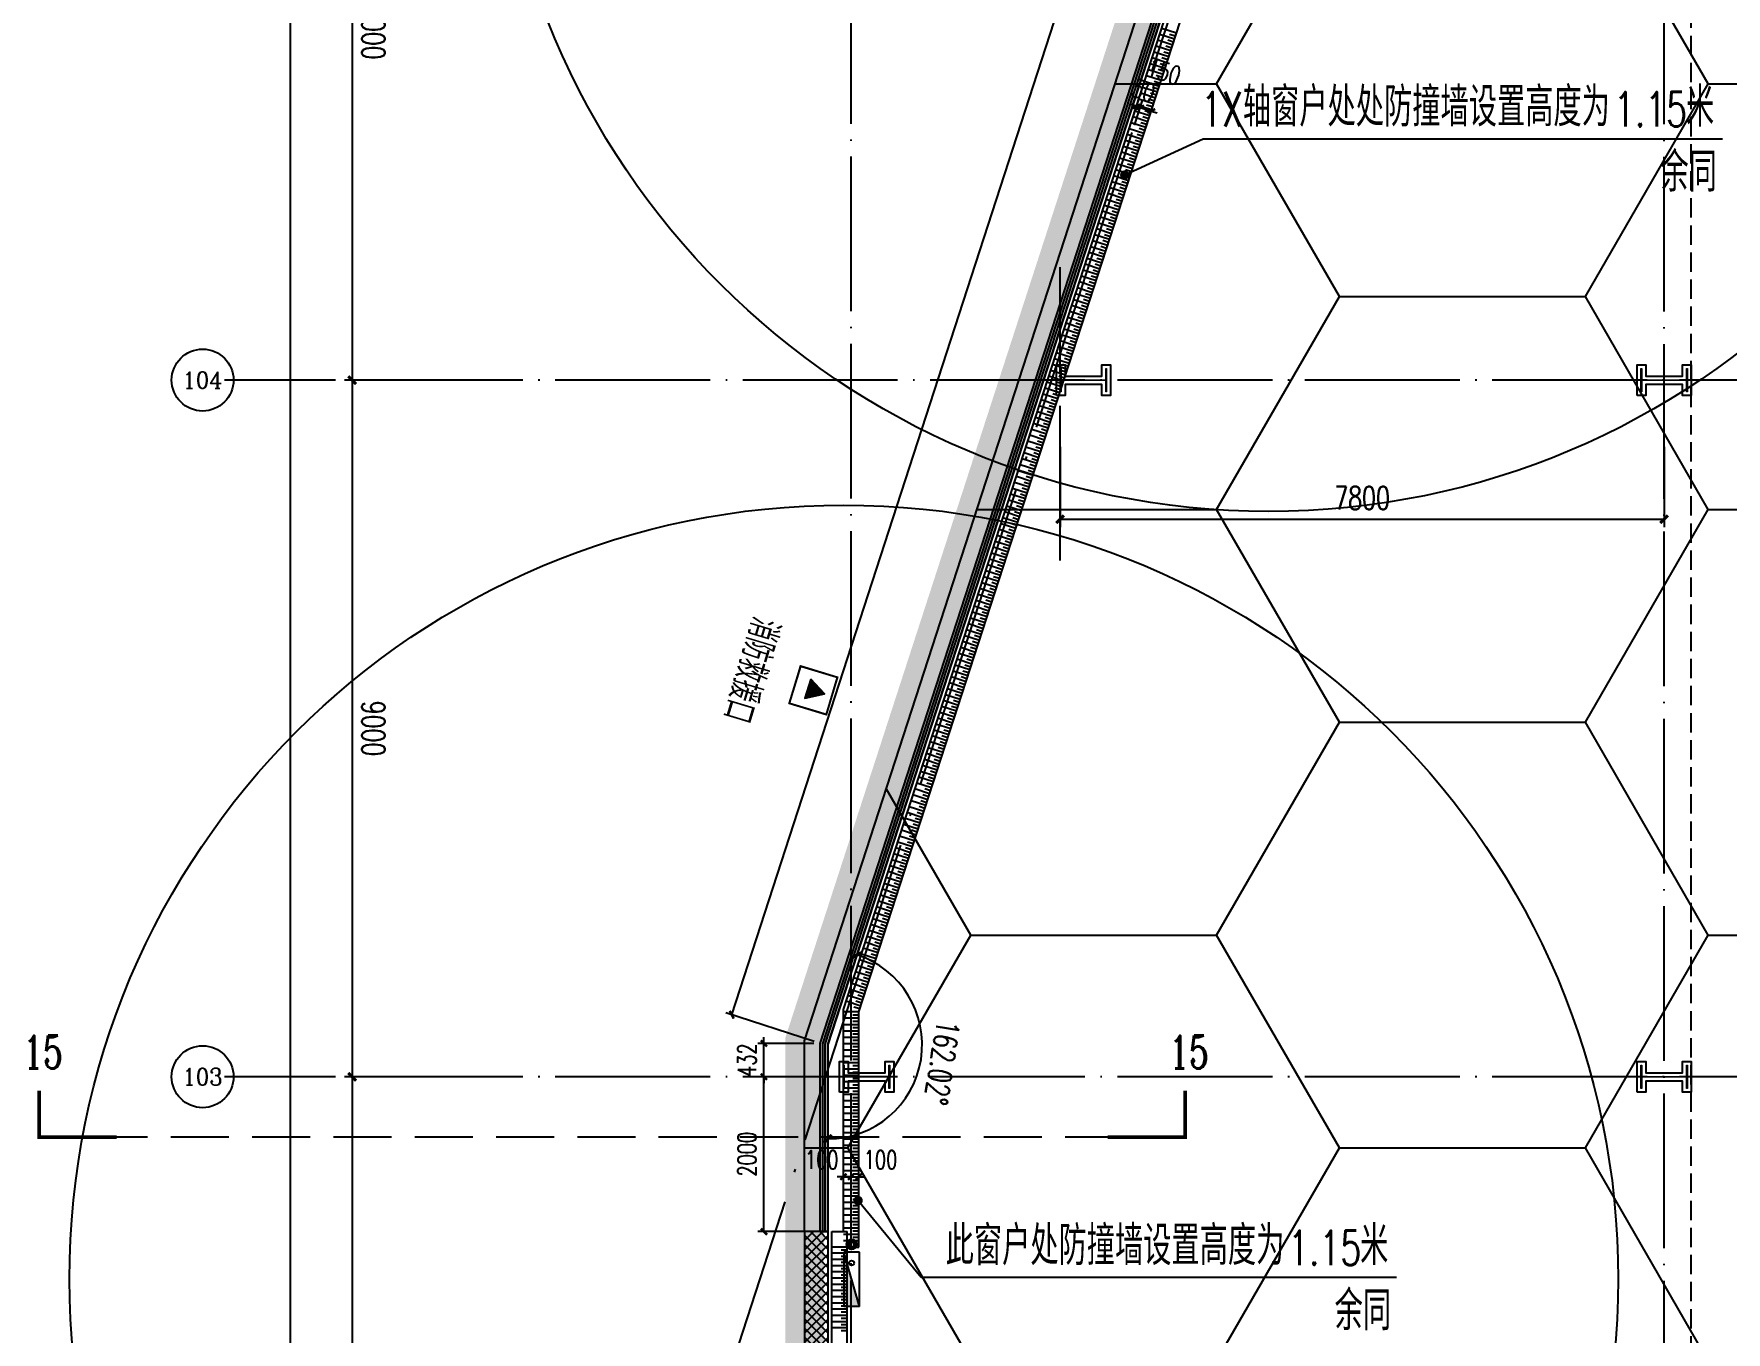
# Model space of a CAD drawing. Extents: x -821772 to -21949, y 506164 to 1049594.
# Drawn here: x -264509 to -242653, y 756522 to 773294 of the extents above; entities that cross this region are included whole.
import ezdxf
from ezdxf.enums import TextEntityAlignment as Align
from ezdxf.xclip import XClip

# ---------------------------------------------------------------- set-up
doc = ezdxf.new("R2010")
doc.units = 0
doc.header["$LTSCALE"] = 1000
doc.header["$MEASUREMENT"] = 0
doc.header["$XCLIPFRAME"] = 2
for name, pattern in [('10平面20250807_t3$0$DASH', [0.35, 0.25, -0.1]), ('10平面20250807_t3$0$DOTE', [2.42, 2, -0.2, 0.02, -0.2]), ('DASH', [0.35, 0.25, -0.1])]:
    doc.linetypes.add(name, pattern=pattern)
doc.layers.get('Defpoints').update_dxf_attribs({"color": 210})
for name, color, linetype, lineweight in [('1-防火分区线', 201, 'DASH', 50), ('10平面20250807_t3$0$LG-ZF消防', 1, 'Continuous', 60), ('10平面20250807_t3$0$S-col', 8, 'Continuous', 0)]:
    doc.layers.add(name, color=color, linetype=linetype, lineweight=lineweight)
for name, color, linetype in [('10平面20250807_t3$0$99平面图例外参$0$A-HATCH-2', 8, 'Continuous'), ('10平面20250807_t3$0$A-AXIS-D', 8, 'Continuous'), ('10平面20250807_t3$0$A-AXIS-DOTE', 8, '10平面20250807_t3$0$DOTE'), ('10平面20250807_t3$0$A-AXIS-DP', 8, 'Continuous'), ('10平面20250807_t3$0$A-HATCH-2', 8, 'Continuous'), ('10平面20250807_t3$0$A-LIN-V', 8, 'Continuous'), ('10平面20250807_t3$0$A-TEXT', 8, 'Continuous'), ('10平面20250807_t3$0$A-WINDOW', 8, 'Continuous'), ('10平面20250807_t3$0$AS-WALL', 8, 'Continuous'), ('10平面20250807_t3$0$AS-结构边线层', 8, 'Continuous'), ('10平面20250807_t3$0$DIM_SYMB', 8, 'Continuous'), ('10平面20250807_t3$0$PUB_HATCH', 8, 'Continuous'), ('10平面20250807_t3$0$PUB_TEXT', 8, 'Continuous'), ('10平面20250807_t3$0$RP-N2-01$0$$0$A-WIND-J', 8, 'Continuous'), ('10平面20250807_t3$0$RP-N2-01$0$A-WIND-J', 8, 'Continuous'), ('10平面20250807_t3$0$SB_ZF消火栓', 10, 'Continuous'), ('10平面20250807_t3$0$建-墙-幕', 8, 'Continuous'), ('PUB_HATCH', 8, 'Continuous')]:
    doc.layers.add(name, color=color, linetype=linetype)
doc.styles.add('10平面20250807_t3$0$_TCH_AXIS', font='COMPLEX', dxfattribs={"bigfont": 'GBCBIG'})
doc.styles.add('10平面20250807_t3$0$_TCH_DIM', font='SIMPLEX', dxfattribs={"bigfont": 'GBCBIG'})
doc.styles.add('10平面20250807_t3$0$_TCH_DIM_T3', font='SIMPLEX', dxfattribs={"width": 0.705882, "bigfont": 'GBCBIG'})
doc.styles.add('10平面20250807_t3$0$_TCH_LABEL', font='COMPLEX', dxfattribs={"bigfont": 'GBCBIG'})
doc.dimstyles.new('10平面20250807_t3$0$_TCH_ARCH&&100', dxfattribs={"dimtxt": 297.5, "dimasz": 100, "dimexe": 100, "dimexo": 100, "dimgap": 126.25, "dimtad": 1, "dimdec": 0, "dimzin": 0, "dimdsep": 46, "dimtxsty": '10平面20250807_t3$0$_TCH_DIM_T3', "dimblk": '10平面20250807_t3$0$_ArchTick', "dimcen": 0.09, "dimclrt": 7, "dimazin": 2, "dimtfac": 1, "dimtdec": 0, "dimtix": 1, "dimtmove": 2, "dimatfit": 3, "dimfxl": 0, "dimtolj": 1, "dimtzin": 0, "dimarcsym": 0})
doc.dimstyles.new('10平面20250807_t3$0$_TCH_ARCH&&80', dxfattribs={"dimtxt": 238, "dimasz": 80, "dimexe": 80, "dimexo": 80, "dimgap": 101, "dimtad": 1, "dimdec": 0, "dimzin": 0, "dimdsep": 46, "dimtxsty": '10平面20250807_t3$0$_TCH_DIM_T3', "dimblk": '10平面20250807_t3$0$_ArchTick', "dimcen": 0.09, "dimclrt": 7, "dimazin": 2, "dimtfac": 1, "dimtdec": 0, "dimtix": 1, "dimtmove": 2, "dimatfit": 3, "dimfxl": 0, "dimtolj": 1, "dimtzin": 0, "dimarcsym": 0})

# ---------------------------------------------------------------- blocks, each defined once
blk = doc.blocks.new('10平面20250807_t3$0$_ArchTick')
at = {"color": 0, "linetype": 'ByBlock', "const_width": 0.4}
blk.add_lwpolyline([(-0.5, -0.5), (0.5, 0.5)], dxfattribs=at)
blk = doc.blocks.new('*D9880')
at = {"layer": '10平面20250807_t3$0$A-AXIS-D', "color": 0, "lineweight": -2}
for p, q in [((-38704, -45000), (-39762, -45000)), ((-39662, -45000), (-39662, -54000)), ((-38704, -54000), (-39762, -54000))]:
    blk.add_line(p, q, dxfattribs=at)
at = {"layer": 'Defpoints', "color": 0}
for p in [(-38604, -45000), (-39662, -54000), (-38604, -54000)]:
    blk.add_point(p, dxfattribs=at)
at = {"layer": '10平面20250807_t3$0$A-AXIS-D', "color": 0, "lineweight": -2, "xscale": 100, "yscale": 100, "zscale": 100}
for p, rotation in [((-39662, -45000), 90), ((-39662, -54000), 270)]:
    blk.add_blockref('10平面20250807_t3$0$_ArchTick', p, dxfattribs=dict(at, rotation=rotation))
at = {"layer": '10平面20250807_t3$0$A-AXIS-D', "color": 7, "insert": (-39387, -49500), "char_height": 297.5, "attachment_point": 5, "rotation": 270, "style": '10平面20250807_t3$0$_TCH_DIM_T3'}
blk.add_mtext('\\A1;9000', dxfattribs=at)
blk = doc.blocks.new('*D9881')
at = {"layer": '10平面20250807_t3$0$A-AXIS-D', "color": 0, "lineweight": -2}
for p, q in [((-38704, -36000), (-39762, -36000)), ((-39662, -36000), (-39662, -45000)), ((-38704, -45000), (-39762, -45000))]:
    blk.add_line(p, q, dxfattribs=at)
at = {"layer": 'Defpoints', "color": 0}
for p in [(-38604, -36000), (-39662, -45000), (-38604, -45000)]:
    blk.add_point(p, dxfattribs=at)
at = {"layer": '10平面20250807_t3$0$A-AXIS-D', "color": 0, "lineweight": -2, "xscale": 100, "yscale": 100, "zscale": 100}
for p, rotation in [((-39662, -36000), 90), ((-39662, -45000), 270)]:
    blk.add_blockref('10平面20250807_t3$0$_ArchTick', p, dxfattribs=dict(at, rotation=rotation))
at = {"layer": '10平面20250807_t3$0$A-AXIS-D', "color": 7, "insert": (-39387, -40500), "char_height": 297.5, "attachment_point": 5, "rotation": 270, "style": '10平面20250807_t3$0$_TCH_DIM_T3'}
blk.add_mtext('\\A1;9000', dxfattribs=at)
blk = doc.blocks.new('*D9882')
at = {"layer": '10平面20250807_t3$0$A-AXIS-D', "color": 0, "lineweight": -2}
for p, q in [((-38704, -27000), (-39762, -27000)), ((-39662, -27000), (-39662, -36000)), ((-38704, -36000), (-39762, -36000))]:
    blk.add_line(p, q, dxfattribs=at)
at = {"layer": 'Defpoints', "color": 0}
for p in [(-38604, -27000), (-39662, -36000), (-38604, -36000)]:
    blk.add_point(p, dxfattribs=at)
at = {"layer": '10平面20250807_t3$0$A-AXIS-D', "color": 0, "lineweight": -2, "xscale": 100, "yscale": 100, "zscale": 100}
for p, rotation in [((-39662, -27000), 90), ((-39662, -36000), 270)]:
    blk.add_blockref('10平面20250807_t3$0$_ArchTick', p, dxfattribs=dict(at, rotation=rotation))
at = {"layer": '10平面20250807_t3$0$A-AXIS-D', "color": 7, "insert": (-39387, -31500), "char_height": 297.5, "attachment_point": 5, "rotation": 270, "style": '10平面20250807_t3$0$_TCH_DIM_T3'}
blk.add_mtext('\\A1;9000', dxfattribs=at)
blk = doc.blocks.new('*D10007')
at = {"layer": '10平面20250807_t3$0$A-AXIS-D', "color": 0, "lineweight": -2}
for p, q in [((-38804, 27700), (-40562, 27700)), ((-40462, 27700), (-40462, -63700)), ((-38804, -63700), (-40562, -63700))]:
    blk.add_line(p, q, dxfattribs=at)
at = {"layer": 'Defpoints', "color": 0}
for p in [(-38704, 27700), (-40462, -63700), (-38704, -63700)]:
    blk.add_point(p, dxfattribs=at)
at = {"layer": '10平面20250807_t3$0$A-AXIS-D', "color": 0, "lineweight": -2, "xscale": 100, "yscale": 100, "zscale": 100}
for p, rotation in [((-40462, 27700), 90), ((-40462, -63700), 270)]:
    blk.add_blockref('10平面20250807_t3$0$_ArchTick', p, dxfattribs=dict(at, rotation=rotation))
at = {"layer": '10平面20250807_t3$0$A-AXIS-D', "color": 7, "insert": (-40187, -18000), "char_height": 297.5, "attachment_point": 5, "rotation": 270, "style": '10平面20250807_t3$0$_TCH_DIM_T3'}
blk.add_mtext('\\A1;91400', dxfattribs=at)
blk = doc.blocks.new('*D10123')
at = {"layer": '10平面20250807_t3$0$A-AXIS-D', "color": 0, "lineweight": -2}
for p, q in [((-30518, -36860), (-30518, -37897)), ((-22718, -36860), (-22718, -37897)), ((-30518, -37797), (-22718, -37797))]:
    blk.add_line(p, q, dxfattribs=at)
at = {"layer": 'Defpoints', "color": 0}
for p in [(-30518, -36760), (-22718, -36760), (-22718, -37797)]:
    blk.add_point(p, dxfattribs=at)
at = {"layer": '10平面20250807_t3$0$A-AXIS-D', "color": 0, "lineweight": -2, "xscale": 100, "yscale": 100, "zscale": 100, "rotation": 180}
blk.add_blockref('10平面20250807_t3$0$_ArchTick', (-30518, -37797), dxfattribs=at)
at = {"layer": '10平面20250807_t3$0$A-AXIS-D', "color": 0, "lineweight": -2, "xscale": 100, "yscale": 100, "zscale": 100}
blk.add_blockref('10平面20250807_t3$0$_ArchTick', (-22718, -37797), dxfattribs=at)
at = {"layer": '10平面20250807_t3$0$A-AXIS-D', "color": 7, "insert": (-26618, -37522), "char_height": 297.5, "attachment_point": 5, "style": '10平面20250807_t3$0$_TCH_DIM_T3'}
blk.add_mtext('\\A1;7800', dxfattribs=at)
blk = doc.blocks.new('*D10128')
at = {"layer": '10平面20250807_t3$0$A-AXIS-D', "color": 0, "lineweight": -2}
blk.add_arc((-33518, -44584), 1218, 270, 72.0237, dxfattribs=at)
at = {"layer": 'Defpoints', "color": 0}
for p in [(-33142, -43426), (-33518, -44584), (-32533, -45300), (-33518, -45802)]:
    blk.add_point(p, dxfattribs=at)
at = {"layer": '10平面20250807_t3$0$A-AXIS-D', "color": 0, "lineweight": -2, "xscale": 100, "yscale": 100, "zscale": 100}
for p, rotation in [((-33142, -43426), 162.023713418205), ((-33518, -45802), 179.9999999999997)]:
    blk.add_blockref('10平面20250807_t3$0$_ArchTick', p, dxfattribs=dict(at, rotation=rotation))
at = {"layer": '10平面20250807_t3$0$A-AXIS-D', "color": 7, "insert": (-32044, -44817), "char_height": 297.5, "attachment_point": 5, "rotation": 261.0119, "style": '10平面20250807_t3$0$_TCH_DIM_T3'}
blk.add_mtext('\\A1;162.02°', dxfattribs=at)
blk = doc.blocks.new('10平面20250807_t3$0$43243')
at = {"layer": '10平面20250807_t3$0$AS-结构边线层'}
blk.add_lwpolyline([(-230898, 832220), (-254254, 760236), (-254254, 741420), (-248304, 741420), (-248304, 741670), (-246204, 741670), (-246204, 741420), (-231804, 741420), (-231804, 741670), (-229704, 741670), (-229704, 741420), (-228964, 741420), (-228964, 741250), (-222244, 741250), (-222244, 741420), (-215304, 741420), (-215304, 741670), (-213204, 741670), (-213204, 741420), (-212464, 741420), (-212464, 741250), (-205744, 741250)], dxfattribs=at)
blk = doc.blocks.new('10平面20250807_t3$0$_FZH')
at = {"layer": '10平面20250807_t3$0$A-HATCH-2'}
blk.add_lwpolyline([(-0.437, -0.25), (-0.437, 0.25), (-0.297, 0.25), (-0.297, 0.067), (0.298, 0.067), (0.298, 0.25), (0.438, 0.25), (0.438, -0.25), (0.298, -0.25), (0.298, -0.068), (-0.297, -0.068), (-0.297, -0.25)], close=True, dxfattribs=at)
at = {"layer": '10平面20250807_t3$0$S-col'}
blk.add_lwpolyline([(-0.375, -0.188), (-0.375, 0.187), (-0.36, 0.187), (-0.36, 0.005), (0.36, 0.005), (0.36, 0.187), (0.375, 0.187), (0.375, -0.188), (0.36, -0.188), (0.36, -0.005), (-0.36, -0.005), (-0.36, -0.188)], close=True, dxfattribs=at)
blk = doc.blocks.new('10平面20250807_t3$0$w4234324')
at = {"xscale": 800.0000000000005, "yscale": 800.0000000000005, "zscale": 800.0000000000005}
for p in [(-250954, 768820), (-243454, 768820), (-253754, 759820), (-243454, 759820)]:
    blk.add_blockref('10平面20250807_t3$0$_FZH', p, dxfattribs=at)
blk = doc.blocks.new('10平面20250807_t3$0$3243243')
at = {"layer": '10平面20250807_t3$0$A-HATCH-2', "linetype": '10平面20250807_t3$0$DASH'}
blk.add_line((-243104.2, 741520), (-243104.2, 786820), dxfattribs=at)
blk = doc.blocks.new('10平面20250807_t3$0$RP-N2-01$0$$0$xfjy')
at = {"layer": '10平面20250807_t3$0$RP-N2-01$0$$0$A-WIND-J'}
h = blk.add_hatch(color=256, dxfattribs=at)
h.dxf.hatch_style = 1
h.paths.add_polyline_path([(1141876, -26214), (1142135, -26214), (1142005, -25989)])
at = {"layer": '10平面20250807_t3$0$RP-N2-01$0$$0$A-WIND-J', "const_width": 25}
blk.add_lwpolyline([(1141755, -25889), (1141755, -26389), (1142255, -26389), (1142255, -25889)], close=True, dxfattribs=at)
at = {"layer": '10平面20250807_t3$0$RP-N2-01$0$$0$A-WIND-J'}
for points in [[(1141755, -26389), (1142255, -26389), (1142255, -25889), (1141755, -25889)], [(1141876, -26214), (1142135, -26214), (1142005, -25989)]]:
    blk.add_lwpolyline(points, close=True, dxfattribs=at)
blk = doc.blocks.new('10平面20250807_t3$0$RP-N2-01$0$xfjy')
at = {"layer": '10平面20250807_t3$0$RP-N2-01$0$$0$A-WIND-J'}
blk.add_blockref('10平面20250807_t3$0$RP-N2-01$0$$0$xfjy', (0, 0), dxfattribs=at)
blk = doc.blocks.new('10平面20250807_t3$0$1232')
at = {"layer": '10平面20250807_t3$0$RP-N2-01$0$A-WIND-J', "rotation": 253.2410415830264}
blk.add_blockref('10平面20250807_t3$0$RP-N2-01$0$xfjy', (99880, 1850776, 0), dxfattribs=at)
at = {"layer": '10平面20250807_t3$0$A-TEXT', "style": '10平面20250807_t3$0$_TCH_DIM'}
blk.add_text('消防救援口', height=384.1, rotation=253.241, dxfattribs=at).set_placement((-255226, 765791, 0))
blk = doc.blocks.new('10平面20250807_t3$0$99平面图例外参$0$$LinePat$填挖边坡')
at = {"color": 0}
for p, q in [((0, 0), (0, -1500)), ((300, 0), (300, -600))]:
    blk.add_line(p, q, dxfattribs=at)
at = {"layer": 'Defpoints', "color": 0}
blk.add_point((600, 0), dxfattribs=at)
blk = doc.blocks.new('10平面20250807_t3$0$34242343243')
at = {"layer": '10平面20250807_t3$0$A-LIN-V'}
for p, q in [((-254054, 760690), (-245625, 786670)), ((-253854, 760659), (-245414, 786670)), ((-254054, 757820), (-254054, 760690)), ((-253854, 757620), (-253854, 760659)), ((-254204, 741816), (-254204, 757820)), ((-254204, 757820), (-254004, 757820)), ((-254004, 741816), (-254004, 757820)), ((-254004, 757620), (-253854, 757620))]:
    blk.add_line(p, q, dxfattribs=at)
at = {"layer": '10平面20250807_t3$0$99平面图例外参$0$A-HATCH-2', "color": 203, "yscale": 0.1333333333333333, "zscale": 0.1333333333333333}
for p, xscale, rotation in [((-249777, 773225), 0.1334514799811418, 252.0237134181383), ((-249752, 773301), 0.1334514799811418, 252.0237134181383), ((-249851, 772997), 0.1334514799811418, 252.0237134181383), ((-249826, 773073), 0.1334514799811418, 252.0237134181383), ((-249801, 773149), 0.1334514799811418, 252.0237134181383), ((-249925, 772768), 0.1334514799811418, 252.0237134181383), ((-249900, 772845), 0.1334514799811418, 252.0237134181383), ((-249876, 772921), 0.1334514799811418, 252.0237134181383), ((-249974, 772616), 0.1334514799811418, 252.0237134181383), ((-249950, 772692), 0.1334514799811418, 252.0237134181383), ((-250049, 772388), 0.1334514799811418, 252.0237134181383), ((-250024, 772464), 0.1334514799811418, 252.0237134181383), ((-249999, 772540), 0.1334514799811418, 252.0237134181383), ((-250123, 772159), 0.1334514799811418, 252.0237134181383), ((-250098, 772235), 0.1334514799811418, 252.0237134181383), ((-250073, 772311), 0.1334514799811418, 252.0237134181383), ((-250197, 771931), 0.1334514799811418, 252.0237134181383), ((-250172, 772007), 0.1334514799811418, 252.0237134181383), ((-250147, 772083), 0.1334514799811418, 252.0237134181383), ((-250271, 771702), 0.1334514799811418, 252.0237134181383), ((-250246, 771778), 0.1334514799811418, 252.0237134181383), ((-250222, 771854), 0.1334514799811418, 252.0237134181383), ((-250345, 771474), 0.1334514799811418, 252.0237134181383), ((-250320, 771550), 0.1334514799811418, 252.0237134181383), ((-250296, 771626), 0.1334514799811418, 252.0237134181383), ((-250419, 771245), 0.1334514799811418, 252.0237134181383), ((-250395, 771321), 0.1334514799811418, 252.0237134181383), ((-250370, 771397), 0.1334514799811418, 252.0237134181383), ((-250493, 771017), 0.1334514799811418, 252.0237134181383), ((-250469, 771093), 0.1334514799811418, 252.0237134181383), ((-250444, 771169), 0.1334514799811418, 252.0237134181383), ((-250543, 770864), 0.1334514799811418, 252.0237134181383), ((-250518, 770940), 0.1334514799811418, 252.0237134181383), ((-250617, 770636), 0.1334514799811418, 252.0237134181383), ((-250592, 770712), 0.1334514799811418, 252.0237134181383), ((-250568, 770788), 0.1334514799811418, 252.0237134181383), ((-250691, 770407), 0.1334514799811418, 252.0237134181383), ((-250666, 770483), 0.1334514799811418, 252.0237134181383), ((-250642, 770560), 0.1334514799811418, 252.0237134181383), ((-250765, 770179), 0.1334514799811418, 252.0237134181383), ((-250741, 770255), 0.1334514799811418, 252.0237134181383), ((-250716, 770331), 0.1334514799811418, 252.0237134181383), ((-250839, 769950), 0.1334514799811418, 252.0237134181383), ((-250815, 770027), 0.1334514799811418, 252.0237134181383), ((-250790, 770103), 0.1334514799811418, 252.0237134181383), ((-250913, 769722), 0.1334514799811418, 252.0237134181383), ((-250889, 769798), 0.1334514799811418, 252.0237134181383), ((-250864, 769874), 0.1334514799811418, 252.0237134181383), ((-250988, 769493), 0.1334514799811418, 252.0237134181383), ((-250963, 769570), 0.1334514799811418, 252.0237134181383), ((-250938, 769646), 0.1334514799811418, 252.0237134181383), ((-251062, 769265), 0.1334514799811418, 252.0237134181383), ((-251037, 769341), 0.1334514799811418, 252.0237134181383), ((-251012, 769417), 0.1334514799811418, 252.0237134181383), ((-251111, 769113), 0.1334514799811418, 252.0237134181383), ((-251086, 769189), 0.1334514799811418, 252.0237134181383), ((-251185, 768884), 0.1334514799811418, 252.0237134181383), ((-251161, 768960), 0.1334514799811418, 252.0237134181383), ((-251136, 769036), 0.1334514799811418, 252.0237134181383), ((-251259, 768656), 0.1334514799811418, 252.0237134181383), ((-251235, 768732), 0.1334514799811418, 252.0237134181383), ((-251210, 768808), 0.1334514799811418, 252.0237134181383), ((-251334, 768427), 0.1334514799811418, 252.0237134181383), ((-251309, 768503), 0.1334514799811418, 252.0237134181383), ((-251284, 768579), 0.1334514799811418, 252.0237134181383), ((-251408, 768199), 0.1334514799811418, 252.0237134181383), ((-251383, 768275), 0.1334514799811418, 252.0237134181383), ((-251358, 768351), 0.1334514799811418, 252.0237134181383), ((-251482, 767970), 0.1334514799811418, 252.0237134181383), ((-251457, 768046), 0.1334514799811418, 252.0237134181383), ((-251432, 768122), 0.1334514799811418, 252.0237134181383), ((-251556, 767742), 0.1334514799811418, 252.0237134181383), ((-251531, 767818), 0.1334514799811418, 252.0237134181383), ((-251507, 767894), 0.1334514799811418, 252.0237134181383), ((-251605, 767589), 0.1334514799811418, 252.0237134181383), ((-251581, 767665), 0.1334514799811418, 252.0237134181383), ((-251680, 767361), 0.1334514799811418, 252.0237134181383), ((-251655, 767437), 0.1334514799811418, 252.0237134181383), ((-251630, 767513), 0.1334514799811418, 252.0237134181383), ((-251754, 767132), 0.1334514799811418, 252.0237134181383), ((-251729, 767209), 0.1334514799811418, 252.0237134181383), ((-251704, 767285), 0.1334514799811418, 252.0237134181383), ((-251828, 766904), 0.1334514799811418, 252.0237134181383), ((-251803, 766980), 0.1334514799811418, 252.0237134181383), ((-251778, 767056), 0.1334514799811418, 252.0237134181383), ((-251902, 766675), 0.1334514799811418, 252.0237134181383), ((-251877, 766752), 0.1334514799811418, 252.0237134181383), ((-251853, 766828), 0.1334514799811418, 252.0237134181383), ((-251976, 766447), 0.1334514799811418, 252.0237134181383), ((-251951, 766523), 0.1334514799811418, 252.0237134181383), ((-251927, 766599), 0.1334514799811418, 252.0237134181383), ((-252050, 766218), 0.1334514799811418, 252.0237134181383), ((-252026, 766295), 0.1334514799811418, 252.0237134181383), ((-252001, 766371), 0.1334514799811418, 252.0237134181383), ((-252124, 765990), 0.1334514799811418, 252.0237134181383), ((-252100, 766066), 0.1334514799811418, 252.0237134181383), ((-252075, 766142), 0.1334514799811418, 252.0237134181383), ((-252174, 765838), 0.1334514799811418, 252.0237134181383), ((-252149, 765914), 0.1334514799811418, 252.0237134181383), ((-252248, 765609), 0.1334514799811418, 252.0237134181383), ((-252223, 765685), 0.1334514799811418, 252.0237134181383), ((-252198, 765761), 0.1334514799811418, 252.0237134181383), ((-252322, 765381), 0.1334514799811418, 252.0237134181383), ((-252297, 765457), 0.1334514799811418, 252.0237134181383), ((-252273, 765533), 0.1334514799811418, 252.0237134181383), ((-252396, 765152), 0.1334514799811418, 252.0237134181383), ((-252371, 765228), 0.1334514799811418, 252.0237134181383), ((-252347, 765304), 0.1334514799811418, 252.0237134181383), ((-252470, 764924), 0.1334514799811418, 252.0237134181383), ((-252446, 765000), 0.1334514799811418, 252.0237134181383), ((-252421, 765076), 0.1334514799811418, 252.0237134181383), ((-252544, 764695), 0.1334514799811418, 252.0237134181383), ((-252520, 764771), 0.1334514799811418, 252.0237134181383), ((-252495, 764847), 0.1334514799811418, 252.0237134181383), ((-252619, 764467), 0.1334514799811418, 252.0237134181383), ((-252594, 764543), 0.1334514799811418, 252.0237134181383), ((-252569, 764619), 0.1334514799811418, 252.0237134181383), ((-252693, 764238), 0.1334514799811418, 252.0237134181383), ((-252668, 764314), 0.1334514799811418, 252.0237134181383), ((-252643, 764391), 0.1334514799811418, 252.0237134181383), ((-252742, 764086), 0.1334514799811418, 252.0237134181383), ((-252717, 764162), 0.1334514799811418, 252.0237134181383), ((-252816, 763857), 0.1334514799811418, 252.0237134181383), ((-252792, 763934), 0.1334514799811418, 252.0237134181383), ((-252767, 764010), 0.1334514799811418, 252.0237134181383), ((-252890, 763629), 0.1334514799811418, 252.0237134181383), ((-252866, 763705), 0.1334514799811418, 252.0237134181383), ((-252841, 763781), 0.1334514799811418, 252.0237134181383), ((-252965, 763400), 0.1334514799811418, 252.0237134181383), ((-252940, 763477), 0.1334514799811418, 252.0237134181383), ((-252915, 763553), 0.1334514799811418, 252.0237134181383), ((-253039, 763172), 0.1334514799811418, 252.0237134181383), ((-253014, 763248), 0.1334514799811418, 252.0237134181383), ((-252989, 763324), 0.1334514799811418, 252.0237134181383), ((-253113, 762943), 0.1334514799811418, 252.0237134181383), ((-253088, 763020), 0.1334514799811418, 252.0237134181383), ((-253063, 763096), 0.1334514799811418, 252.0237134181383), ((-253187, 762715), 0.1334514799811418, 252.0237134181383), ((-253162, 762791), 0.1334514799811418, 252.0237134181383), ((-253138, 762867), 0.1334514799811418, 252.0237134181383), ((-253236, 762563), 0.1334514799811418, 252.0237134181383), ((-253212, 762639), 0.1334514799811418, 252.0237134181383), ((-253311, 762334), 0.1334514799811418, 252.0237134181383), ((-253286, 762410), 0.1334514799811418, 252.0237134181383), ((-253261, 762486), 0.1334514799811418, 252.0237134181383), ((-253385, 762106), 0.1334514799811418, 252.0237134181383), ((-253360, 762182), 0.1334514799811418, 252.0237134181383), ((-253335, 762258), 0.1334514799811418, 252.0237134181383), ((-253459, 761877), 0.1334514799811418, 252.0237134181383), ((-253434, 761953), 0.1334514799811418, 252.0237134181383), ((-253409, 762029), 0.1334514799811418, 252.0237134181383), ((-253533, 761649), 0.1334514799811418, 252.0237134181383), ((-253508, 761725), 0.1334514799811418, 252.0237134181383), ((-253484, 761801), 0.1334514799811418, 252.0237134181383), ((-253607, 761420), 0.1334514799811418, 252.0237134181383), ((-253582, 761496), 0.1334514799811418, 252.0237134181383), ((-253558, 761573), 0.1334514799811418, 252.0237134181383), ((-253681, 761192), 0.1334514799811418, 252.0237134181383), ((-253656, 761268), 0.1334514799811418, 252.0237134181383), ((-253632, 761344), 0.1334514799811418, 252.0237134181383), ((-253755, 760963), 0.1334514799811418, 252.0237134181383), ((-253731, 761039), 0.1334514799811418, 252.0237134181383), ((-253706, 761116), 0.1334514799811418, 252.0237134181383), ((-253805, 760811), 0.1334514799811418, 252.0237134181383), ((-253780, 760887), 0.1334514799811418, 252.0237134181383), ((-253854, 760659), 0.1368728672114918, 270.00000000081), ((-253829, 760735), 0.1334514799811418, 252.0237134181383), ((-253854, 760576), 0.1368728672114918, 270.00000000081), ((-253854, 760494), 0.1368728672114918, 270.00000000081), ((-253854, 760412), 0.1368728672114918, 270.00000000081), ((-253854, 760330), 0.1368728672114918, 270.00000000081), ((-253854, 760248), 0.1368728672114918, 270.00000000081), ((-253854, 760166), 0.1368728672114918, 270.00000000081), ((-253854, 760084), 0.1368728672114918, 270.00000000081), ((-253854, 760002), 0.1368728672114918, 270.00000000081), ((-253854, 759919), 0.1368728672114918, 270.00000000081), ((-253854, 759837), 0.1368728672114918, 270.00000000081), ((-253854, 759755), 0.1368728672114918, 270.00000000081), ((-253854, 759673), 0.1368728672114918, 270.00000000081), ((-253854, 759591), 0.1368728672114918, 270.00000000081), ((-253854, 759509), 0.1368728672114918, 270.00000000081), ((-253854, 759427), 0.1368728672114918, 270.00000000081), ((-253854, 759345), 0.1368728672114918, 270.00000000081), ((-253854, 759262), 0.1368728672114918, 270.00000000081), ((-253854, 759180), 0.1368728672114918, 270.00000000081), ((-253854, 759098), 0.1368728672114918, 270.00000000081), ((-253854, 759016), 0.1368728672114918, 270.00000000081), ((-253854, 758934), 0.1368728672114918, 270.00000000081), ((-253854, 758852), 0.1368728672114918, 270.00000000081), ((-253854, 758770), 0.1368728672114918, 270.00000000081), ((-253854, 758688), 0.1368728672114918, 270.00000000081), ((-253854, 758605), 0.1368728672114918, 270.00000000081), ((-253854, 758523), 0.1368728672114918, 270.00000000081), ((-253854, 758441), 0.1368728672114918, 270.00000000081), ((-253854, 758359), 0.1368728672114918, 270.00000000081), ((-253854, 758277), 0.1368728672114918, 270.00000000081), ((-253854, 758195), 0.1368728672114918, 270.00000000081), ((-253854, 758113), 0.1368728672114918, 270.00000000081), ((-253854, 758031), 0.1368728672114918, 270.00000000081), ((-253854, 757948), 0.1368728672114918, 270.00000000081), ((-253854, 757866), 0.1368728672114918, 270.00000000081), ((-253854, 757784), 0.1368728672114918, 270.00000000081), ((-254004, 757620), 0.1337055837563777, 270.0000000008099), ((-254004, 757540), 0.1337055837563777, 270.0000000008099), ((-253854, 757702), 0.1368728672114918, 270.00000000081), ((-254004, 757460), 0.1337055837563777, 270.0000000008099), ((-254004, 757379), 0.1337055837563777, 270.0000000008099), ((-254004, 757299), 0.1337055837563777, 270.0000000008099), ((-254004, 757219), 0.1337055837563777, 270.0000000008099), ((-254004, 757139), 0.1337055837563777, 270.0000000008099), ((-254004, 757058), 0.1337055837563777, 270.0000000008099), ((-254004, 756978), 0.1337055837563777, 270.0000000008099), ((-254004, 756898), 0.1337055837563777, 270.0000000008099), ((-254004, 756818), 0.1337055837563777, 270.0000000008099), ((-254004, 756738), 0.1337055837563777, 270.0000000008099), ((-254004, 756657), 0.1337055837563777, 270.0000000008099), ((-254004, 756577), 0.1337055837563777, 270.0000000008099)]:
    blk.add_blockref('10平面20250807_t3$0$99平面图例外参$0$$LinePat$填挖边坡', p, dxfattribs=dict(at, xscale=xscale, rotation=rotation))
blk = doc.blocks.new('10平面20250807_t3$0$A$C5D961328')
at = {"layer": '10平面20250807_t3$0$SB_ZF消火栓'}
blk.add_hatch(color=256, dxfattribs=at).paths.add_polyline_path([(0, 40), (700, 40), (700, 240)])
at = {"layer": '10平面20250807_t3$0$A-LIN-V', "ltscale": 500}
blk.add_circle((350, 40), 10001, dxfattribs=at)
at = {"layer": '10平面20250807_t3$0$SB_ZF消火栓'}
for p, q in [((700, 240), (0, 240)), ((0, 240), (0, 40)), ((700, 240), (0, 40)), ((700, 240), (700, 40)), ((0, 40), (700, 40))]:
    blk.add_line(p, q, dxfattribs=at)
at = {"layer": '10平面20250807_t3$0$SB_ZF消火栓', "color": 1}
blk.add_circle((140, 140), 32.5, dxfattribs=at)
blk = doc.blocks.new('10平面20250807_t3$0$43242343')
at = {"layer": '10平面20250807_t3$0$LG-ZF消防', "linetype": 'Continuous'}
blk.add_circle((-253948, 757655), 50, dxfattribs=at)
blk = doc.blocks.new('10平面20250807_t3$0$234243242332')
at = {"layer": '10平面20250807_t3$0$LG-ZF消防', "linetype": 'Continuous'}
blk.add_blockref('10平面20250807_t3$0$43242343', (0, 0), dxfattribs=at)
at = {"layer": '10平面20250807_t3$0$SB_ZF消火栓'}
for p, rotation in [((-248494, 777471), 252.0237134181472), ((-254088, 757555), 270)]:
    blk.add_blockref('10平面20250807_t3$0$A$C5D961328', p, dxfattribs=dict(at, rotation=rotation))
blk = doc.blocks.new('*D11336')
at = {"layer": '10平面20250807_t3$0$A-AXIS-DP', "color": 0, "lineweight": -2}
for p, q in [((-250342, 772130), (-250244, 772434)), ((-250295, 772115), (-250196, 772419)), ((-250268, 772358), (-250344, 772383)), ((-250268, 772358), (-250221, 772343)), ((-250221, 772343), (-250145, 772318))]:
    blk.add_line(p, q, dxfattribs=at)
at = {"layer": 'Defpoints', "color": 0}
for p in [(-250221, 772343), (-250367, 772054), (-250320, 772039)]:
    blk.add_point(p, dxfattribs=at)
at = {"layer": '10平面20250807_t3$0$A-AXIS-DP', "color": 0, "lineweight": -2, "xscale": 80, "yscale": 80, "zscale": 80}
for p, rotation in [((-250268, 772358), 342.0237134181228), ((-250221, 772343), 162.0237134181229)]:
    blk.add_blockref('10平面20250807_t3$0$_ArchTick', p, dxfattribs=dict(at, rotation=rotation))
at = {"layer": '10平面20250807_t3$0$A-AXIS-DP', "color": 7, "insert": (-250177, 772560), "char_height": 238, "attachment_point": 5, "rotation": 342.0237, "style": '10平面20250807_t3$0$_TCH_DIM_T3'}
blk.add_mtext('\\A1;50', dxfattribs=at)
blk = doc.blocks.new('*D11337')
at = {"layer": '10平面20250807_t3$0$A-AXIS-DP', "color": 0, "lineweight": -2}
for p, q in [((-250295, 772115), (-250196, 772419)), ((-250221, 772343), (-250297, 772368)), ((-250221, 772343), (-250078, 772297)), ((-250152, 772068), (-250053, 772373)), ((-250078, 772297), (-250002, 772272))]:
    blk.add_line(p, q, dxfattribs=at)
at = {"layer": 'Defpoints', "color": 0}
for p in [(-250078, 772297), (-250320, 772039), (-250177, 771992)]:
    blk.add_point(p, dxfattribs=at)
at = {"layer": '10平面20250807_t3$0$A-AXIS-DP', "color": 0, "lineweight": -2, "xscale": 80, "yscale": 80, "zscale": 80}
for p, rotation in [((-250221, 772343), 342.0237134181606), ((-250078, 772297), 162.0237134181606)]:
    blk.add_blockref('10平面20250807_t3$0$_ArchTick', p, dxfattribs=dict(at, rotation=rotation))
at = {"layer": '10平面20250807_t3$0$A-AXIS-DP', "color": 7, "insert": (-249913, 772806), "char_height": 238, "attachment_point": 5, "rotation": 342.0237, "style": '10平面20250807_t3$0$_TCH_DIM_T3'}
blk.add_mtext('\\A1;150', dxfattribs=at)
blk = doc.blocks.new('*D11338')
at = {"layer": '10平面20250807_t3$0$A-AXIS-DP', "color": 0, "lineweight": -2}
for p, q in [((-254054, 758530), (-254134, 758530)), ((-254054, 758250), (-254054, 758610)), ((-254054, 758530), (-253954, 758530)), ((-253954, 758250), (-253954, 758610)), ((-253954, 758530), (-253874, 758530))]:
    blk.add_line(p, q, dxfattribs=at)
at = {"layer": 'Defpoints', "color": 0}
for p in [(-253954, 758530), (-254054, 758170), (-253954, 758170)]:
    blk.add_point(p, dxfattribs=at)
at = {"layer": '10平面20250807_t3$0$A-AXIS-DP', "color": 0, "lineweight": -2, "xscale": 80, "yscale": 80, "zscale": 80}
blk.add_blockref('10平面20250807_t3$0$_ArchTick', (-254054, 758530), dxfattribs=at)
at = {"layer": '10平面20250807_t3$0$A-AXIS-DP', "color": 0, "lineweight": -2, "xscale": 80, "yscale": 80, "zscale": 80, "rotation": 180}
blk.add_blockref('10平面20250807_t3$0$_ArchTick', (-253954, 758530), dxfattribs=at)
at = {"layer": '10平面20250807_t3$0$A-AXIS-DP', "color": 7, "insert": (-254334, 758750), "char_height": 238, "attachment_point": 5, "style": '10平面20250807_t3$0$_TCH_DIM_T3'}
blk.add_mtext('\\A1;100', dxfattribs=at)
blk = doc.blocks.new('*D11339')
at = {"layer": '10平面20250807_t3$0$A-AXIS-DP', "color": 0, "lineweight": -2}
for p, q in [((-253954, 758530), (-254034, 758530)), ((-253954, 758250), (-253954, 758610)), ((-253954, 758530), (-253854, 758530)), ((-253854, 758250), (-253854, 758610)), ((-253854, 758530), (-253774, 758530))]:
    blk.add_line(p, q, dxfattribs=at)
at = {"layer": 'Defpoints', "color": 0}
for p in [(-253854, 758530), (-253954, 758170), (-253854, 758170)]:
    blk.add_point(p, dxfattribs=at)
at = {"layer": '10平面20250807_t3$0$A-AXIS-DP', "color": 0, "lineweight": -2, "xscale": 80, "yscale": 80, "zscale": 80}
blk.add_blockref('10平面20250807_t3$0$_ArchTick', (-253954, 758530), dxfattribs=at)
at = {"layer": '10平面20250807_t3$0$A-AXIS-DP', "color": 0, "lineweight": -2, "xscale": 80, "yscale": 80, "zscale": 80, "rotation": 180}
blk.add_blockref('10平面20250807_t3$0$_ArchTick', (-253854, 758530), dxfattribs=at)
at = {"layer": '10平面20250807_t3$0$A-AXIS-DP', "color": 7, "insert": (-253574, 758750), "char_height": 238, "attachment_point": 5, "style": '10平面20250807_t3$0$_TCH_DIM_T3'}
blk.add_mtext('\\A1;100', dxfattribs=at)
blk = doc.blocks.new('*D12373')
at = {"layer": '10平面20250807_t3$0$A-AXIS-DP', "color": 0, "lineweight": -2}
for p, q in [((-254434, 760252), (-255160, 760252)), ((-255080, 760252), (-255080, 760332)), ((-255080, 759820), (-255080, 760252)), ((-254434, 759820), (-255160, 759820)), ((-255080, 759820), (-255080, 759740))]:
    blk.add_line(p, q, dxfattribs=at)
at = {"layer": 'Defpoints', "color": 0}
for p in [(-255080, 760252), (-254354, 760252), (-254354, 759820)]:
    blk.add_point(p, dxfattribs=at)
at = {"layer": '10平面20250807_t3$0$A-AXIS-DP', "color": 0, "lineweight": -2, "xscale": 80, "yscale": 80, "zscale": 80}
for p, rotation in [((-255080, 760252), 270), ((-255080, 759820), 90)]:
    blk.add_blockref('10平面20250807_t3$0$_ArchTick', p, dxfattribs=dict(at, rotation=rotation))
at = {"layer": '10平面20250807_t3$0$A-AXIS-DP', "color": 7, "insert": (-255300, 760036), "char_height": 238, "attachment_point": 5, "rotation": 90, "style": '10平面20250807_t3$0$_TCH_DIM_T3'}
blk.add_mtext('\\A1;432', dxfattribs=at)
blk = doc.blocks.new('*D12374')
at = {"layer": '10平面20250807_t3$0$A-AXIS-DP', "color": 0, "lineweight": -2}
for p, q in [((-254434, 759820), (-255160, 759820)), ((-255080, 757820), (-255080, 759820)), ((-254434, 757820), (-255160, 757820))]:
    blk.add_line(p, q, dxfattribs=at)
at = {"layer": 'Defpoints', "color": 0}
for p in [(-255080, 759820), (-254354, 759820), (-254354, 757820)]:
    blk.add_point(p, dxfattribs=at)
at = {"layer": '10平面20250807_t3$0$A-AXIS-DP', "color": 0, "lineweight": -2, "xscale": 80, "yscale": 80, "zscale": 80}
for p, rotation in [((-255080, 759820), 90), ((-255080, 757820), 270)]:
    blk.add_blockref('10平面20250807_t3$0$_ArchTick', p, dxfattribs=dict(at, rotation=rotation))
at = {"layer": '10平面20250807_t3$0$A-AXIS-DP', "color": 7, "insert": (-255300, 758820), "char_height": 238, "attachment_point": 5, "rotation": 90, "style": '10平面20250807_t3$0$_TCH_DIM_T3'}
blk.add_mtext('\\A1;2000', dxfattribs=at)
blk = doc.blocks.new('*D12375')
at = {"layer": '10平面20250807_t3$0$A-AXIS-DP', "color": 0, "lineweight": -2}
for p, q in [((-255496, 760622), (-241058, 805122)), ((-239992, 804776), (-241134, 805146)), ((-254430, 760276), (-255572, 760647))]:
    blk.add_line(p, q, dxfattribs=at)
at = {"layer": 'Defpoints', "color": 0}
for p in [(-241058, 805122), (-239916, 804751), (-254354, 760252)]:
    blk.add_point(p, dxfattribs=at)
at = {"layer": '10平面20250807_t3$0$A-AXIS-DP', "color": 0, "lineweight": -2, "xscale": 80, "yscale": 80, "zscale": 80}
for p, rotation in [((-241058, 805122), 72.02371341813644), ((-255496, 760622), 252.0237134181364)]:
    blk.add_blockref('10平面20250807_t3$0$_ArchTick', p, dxfattribs=dict(at, rotation=rotation))
at = {"layer": '10平面20250807_t3$0$A-AXIS-DP', "color": 7, "insert": (-248486, 782940), "char_height": 238, "attachment_point": 5, "rotation": 72.0237, "style": '10平面20250807_t3$0$_TCH_DIM_T3'}
blk.add_mtext('\\A1;46783', dxfattribs=at)
blk = doc.blocks.new('10平面20250807_t3$0$dote')
at = {"layer": '10平面20250807_t3$0$A-AXIS-D'}
for centre in [(-41593.5, -35998.9), (-41593.5, -44998.9)]:
    blk.add_circle(centre, 400, dxfattribs=at)
at = {"layer": '10平面20250807_t3$0$A-AXIS-DOTE'}
for p, q in [((-33217.8, -68988.9), (-33217.8, 36667.3)), ((-22717.8, -68994), (-22717.8, 36662.3)), ((-30517.8, -38330), (-30517.8, -34540)), ((76282.2, -36000), (-41310, -36000)), ((76282.2, -45000), (-41310, -45000))]:
    blk.add_line(p, q, dxfattribs=at)
at = {"layer": '10平面20250807_t3$0$A-AXIS-DOTE', "ltscale": 2}
blk.add_lwpolyline([(-35305.3, -50417.4), (-8818.8, 31214.7)], dxfattribs=at)
at = {"layer": '10平面20250807_t3$0$DIM_SYMB', "linetype": '10平面20250807_t3$0$DASH', "ltscale": 3}
blk.add_line((-29703.6, -45779.9), (-42703.6, -45779.9), dxfattribs=at)
at = {"layer": '10平面20250807_t3$0$DIM_SYMB', "const_width": 50}
for points in [[(-43703.6, -45179.9), (-43703.6, -45779.9), (-42703.6, -45779.9)], [(-29903.6, -45779.9), (-28903.6, -45779.9), (-28903.6, -45179.9)]]:
    blk.add_lwpolyline(points, dxfattribs=at)
at = {"layer": '10平面20250807_t3$0$PUB_TEXT', "style": '10平面20250807_t3$0$_TCH_AXIS'}
for s, height, p, p2 in [('104', 213.22, (-41852.4, -36105.5), (-41334.6, -36105.5)), ('103', 220.59, (-41850.9, -45109.2), (-41336.2, -45109.2))]:
    blk.add_text(s, height=height, dxfattribs=at).set_placement(p, p2, align=Align.FIT)
at = {"layer": '10平面20250807_t3$0$PUB_TEXT', "style": '10平面20250807_t3$0$_TCH_LABEL', "width": 0.705882}
for p in [(-43910.8, -44892.4), (-29110.8, -44892.4)]:
    blk.add_text('15', height=425, dxfattribs=at).set_placement(p)
at = {"layer": '10平面20250807_t3$0$A-AXIS-D'}
for base, p1, p2, picture, middle in [((-40461.9, -63700), (-38703.6, 27700), (-38703.6, -63700), '*D10007', (-40186.9, -18000)), ((-39661.9, -36000), (-38603.6, -27000), (-38603.6, -36000), '*D9882', (-39386.9, -31500)), ((-39661.9, -45000), (-38603.6, -36000), (-38603.6, -45000), '*D9881', (-39386.9, -40500)), ((-39661.9, -54000), (-38603.6, -45000), (-38603.6, -54000), '*D9880', (-39386.9, -49500))]:
    dim = blk.add_linear_dim(base=base, p1=p1, p2=p2, angle=270, dimstyle='10平面20250807_t3$0$_TCH_ARCH&&100', override={"dimgap": 0}, dxfattribs=at)
    dim.commit()
    dim.dimension.update_dxf_attribs({"geometry": picture, "text_midpoint": middle, "dimtype": 129, "text_rotation": 270})
dim = blk.add_linear_dim(base=(-22717.8, -37797.5), p1=(-30517.8, -36760), p2=(-22717.8, -36760), angle=0, dimstyle='10平面20250807_t3$0$_TCH_ARCH&&100', override={"dimgap": 0}, dxfattribs=at)
dim.commit()
dim.dimension.update_dxf_attribs({"geometry": '*D10123', "text_midpoint": (-26617.8, -37522.5), "dimtype": 129})
dim = blk.add_angular_dim_3p(base=(-32532.7, -45299.7), center=(-33517.8, -44584.2), p1=(-33517.8, -45801.7), p2=(-33142, -43426.1), dimstyle='10平面20250807_t3$0$_TCH_ARCH&&100', override={"dimgap": 0}, dxfattribs=at)
dim.commit()
dim.dimension.update_dxf_attribs({"geometry": '*D10128', "text_midpoint": (-32043.6, -44817.4), "dimtype": 133, "text_rotation": 261.01186})
blk = doc.blocks.new('10平面20250807_t3')
at = {"layer": '10平面20250807_t3$0$PUB_HATCH'}
h = blk.add_hatch(dxfattribs=at)
h.set_pattern_fill('多孔材料', color=256, scale=30, style=0)
h.set_pattern_definition([(45, (60, 0), (-60.000061, 60.000061), []), (135, (60, 0), (-60.000061, -60.000061), [])])
h.paths.add_polyline_path([(-254554.2, 757820), (-254554.2, 741120), (-254254.2, 741420), (-254254.2, 757820)])
at = {"layer": '10平面20250807_t3$0$A-LIN-V'}
blk.add_lwpolyline([(-254554.2, 757820), (-254554.2, 760283.3), (-235630.1, 818607.8), (-235344.7, 818515.3)], dxfattribs=at)
at = {"layer": '10平面20250807_t3$0$AS-WALL'}
for p, q in [((-254554.2, 757820), (-254554.2, 741120)), ((-254254.2, 757820), (-254554.2, 757820)), ((-254254.2, 757820), (-254254.2, 741420))]:
    blk.add_line(p, q, dxfattribs=at)
at = {"layer": '10平面20250807_t3$0$DIM_SYMB'}
for p, q in [((-250420.3, 771470.7), (-249406.5, 771939.5)), ((-250420.3, 771470.7), (-249406.5, 771939.5)), ((-249406.5, 771939.5), (-242702.3, 771939.5)), ((-253863.8, 758221.2), (-253050, 757230)), ((-253863.8, 758221.2), (-253050, 757230)), ((-253050, 757230), (-246910, 757230))]:
    blk.add_line(p, q, dxfattribs=at)
at = {"layer": '10平面20250807_t3$0$DIM_SYMB', "const_width": 60}
for points in [[(-250447.5, 771458.1, 1), (-250393.1, 771483.3, 1)], [(-250447.5, 771458.1, 1), (-250393.1, 771483.3, 1)], [(-253882.8, 758244.4, 1), (-253844.7, 758198, 1)], [(-253882.8, 758244.4, 1), (-253844.7, 758198, 1)]]:
    blk.add_lwpolyline(points, format="xyb", close=True, dxfattribs=at)
at = {"layer": '10平面20250807_t3$0$建-墙-幕'}
for p, q in [((-254354.2, 760251.6), (-245728.7, 786835.4)), ((-254320.9, 760246.4), (-245697, 786825.1)), ((-254287.5, 760241.1), (-245665.3, 786814.9)), ((-254254.2, 760235.8), (-245633.6, 786804.6)), ((-254354.2, 757820), (-254354.2, 760251.6)), ((-254320.9, 757820), (-254320.9, 760246.4)), ((-254287.5, 757820), (-254287.5, 760241.1)), ((-254254.2, 757820), (-254254.2, 760235.8)), ((-254354.2, 757820), (-254254.2, 757820))]:
    blk.add_line(p, q, dxfattribs=at)
blk.add_blockref('10平面20250807_t3$0$1232', (0, 0))
at = {"layer": '10平面20250807_t3$0$A-AXIS-DP'}
blk.add_blockref('10平面20250807_t3$0$3243243', (0, 0), dxfattribs=at)
at = {"layer": '10平面20250807_t3$0$A-WINDOW'}
for name in ['10平面20250807_t3$0$43243', '10平面20250807_t3$0$w4234324']:
    blk.add_blockref(name, (0, 0), dxfattribs=at)
at = {"layer": '10平面20250807_t3$0$AS-WALL'}
blk.add_blockref('10平面20250807_t3$0$dote', (-220736.4, 804820), dxfattribs=at)
at = {"layer": '10平面20250807_t3$0$DIM_SYMB'}
blk.add_blockref('10平面20250807_t3$0$34242343243', (0, 0), dxfattribs=at)
at = {"layer": '10平面20250807_t3$0$SB_ZF消火栓', "linetype": 'Continuous'}
blk.add_blockref('10平面20250807_t3$0$234243242332', (0, 0), dxfattribs=at)
at = {"layer": '10平面20250807_t3$0$PUB_TEXT', "style": '10平面20250807_t3$0$_TCH_DIM'}
for s, height, p in [('轴窗户处处防撞墙设置高度为', 506.383, (-248894.6, 772097)), ('米', 506.4, (-243172.6, 772097)), ('余同', 506.38, (-243502.1, 771257)), ('此窗户处防撞墙设置高度为', 506.383, (-252733.7, 757387.5)), ('米', 506.4, (-247380.3, 757387.5)), ('余同', 506.38, (-247709.8, 756547.5))]:
    blk.add_text(s, height=height, dxfattribs=at).set_placement(p)
at = {"layer": '10平面20250807_t3$0$PUB_TEXT', "style": '10平面20250807_t3$0$_TCH_DIM', "width": 0.705882}
for s, p in [('1X', (-249434.6, 772097)), ('1.15', (-244102.6, 772097)), ('1.15', (-248310.3, 757387.5))]:
    blk.add_text(s, height=446.25, dxfattribs=at).set_placement(p)
at = {"layer": '10平面20250807_t3$0$A-AXIS-DP'}
for p1, p2, distance, picture, middle in [((-254354.2, 760251.6), (-239915.8, 804751.1), 1200.3, '*D12375', (-248486, 782939.7)), ((-250367.1, 772053.9), (-250319.5, 772038.5), 320, '*D11336', (-250176.6, 772559.9)), ((-254354.2, 759820), (-254354.2, 760251.6), 725.8, '*D12373', (-255300, 760035.8)), ((-254354.2, 757820), (-254354.2, 759820), 725.8, '*D12374', (-255300, 758820))]:
    dim = blk.add_aligned_dim(p1=p1, p2=p2, distance=distance, dimstyle='10平面20250807_t3$0$_TCH_ARCH&&80', dxfattribs=at)
    dim.commit()
    dim.dimension.update_dxf_attribs({"geometry": picture, "text_midpoint": middle})
for base, p1, p2, angle, picture, middle in [((-250078.1, 772296.6), (-250319.5, 772038.5), (-250176.8, 771992.2), 342.02371, '*D11337', (-249912.9, 772805.8)), ((-253954.1, 758530), (-254054.2, 758170), (-253954.1, 758170), 0, '*D11338', (-254334.2, 758750)), ((-253854.2, 758530), (-253954.1, 758170), (-253854.2, 758170), 0, '*D11339', (-253574.2, 758750))]:
    dim = blk.add_linear_dim(base=base, p1=p1, p2=p2, angle=angle, dimstyle='10平面20250807_t3$0$_TCH_ARCH&&80', dxfattribs=at)
    dim.commit()
    dim.dimension.update_dxf_attribs({"geometry": picture, "text_midpoint": middle, "dimtype": 129})

msp = doc.modelspace()

# ---------------------------------------------------------------- block references
at = {"ltscale": 100}
ref = msp.add_blockref('10平面20250807_t3', (0, 0), dxfattribs=at)
XClip(ref).set_block_clipping_path([(-386212.6353242097, 506163.79756496), (-21948.7593967821, 884998.2285294847)])

# ---------------------------------------------------------------- next in the draw order: hatches: boundary and pattern name
at = {"layer": 'PUB_HATCH', "ltscale": 5000}
h = msp.add_hatch(dxfattribs=at)
h.set_pattern_fill('HONEY', color=8, scale=2000)
h.set_pattern_definition([(0, (0, 0), (4762.5, 2749.63), [3175, -6350]), (120, (0, 0), (-4762.499, 2749.631), [3175, -6350]), (60, (0, 0), (0.0006, 5499.261), [-6350, 3175])])
h.paths.add_polyline_path([(-148304.2, 741220), (-148304.2, 741720), (-149704.2, 741720), (-149704.2, 741220), (-164804.2, 741220), (-164804.2, 741720), (-166204.2, 741720), (-166204.2, 741220), (-181304.2, 741220), (-181304.2, 741720), (-182704.2, 741720), (-182704.2, 741220), (-197804.2, 741220), (-197804.2, 741720), (-199204.2, 741720), (-199204.2, 741220), (-214304.2, 741220), (-214304.2, 741720), (-215704.2, 741720), (-215704.2, 741220), (-254554.2, 741220), (-254554.2, 760283.3), (-231116.1, 832520), (-215704.2, 832520), (-215704.2, 832020), (-214304.2, 832020), (-214304.2, 832520), (-182704.2, 832520), (-182704.2, 832020), (-181304.2, 832020), (-181304.2, 832520), (-157104.2, 832520), (-157104.2, 832020), (-155704.2, 832020), (-155704.2, 832520), (-143954.2, 832520), (-143954.2, 741220)])

# ---------------------------------------------------------------- next in the draw order: linework, layer by layer
at = {"layer": '1-防火分区线', "color": 1, "linetype": 'DASH', "ltscale": 5, "const_width": 500}
msp.add_lwpolyline([(-199204.2, 741220), (-214304.2, 741220), (-214304.2, 741720), (-215704.2, 741720), (-215704.2, 741220), (-254554.2, 741220), (-254554.2, 760283.3), (-231116.1, 832520), (-231116.1, 832520), (-215704.2, 832520), (-215704.2, 832020), (-214304.2, 832020), (-214304.2, 832520), (-182704.2, 832520)], dxfattribs=at)

doc.saveas('drawing.dxf')
